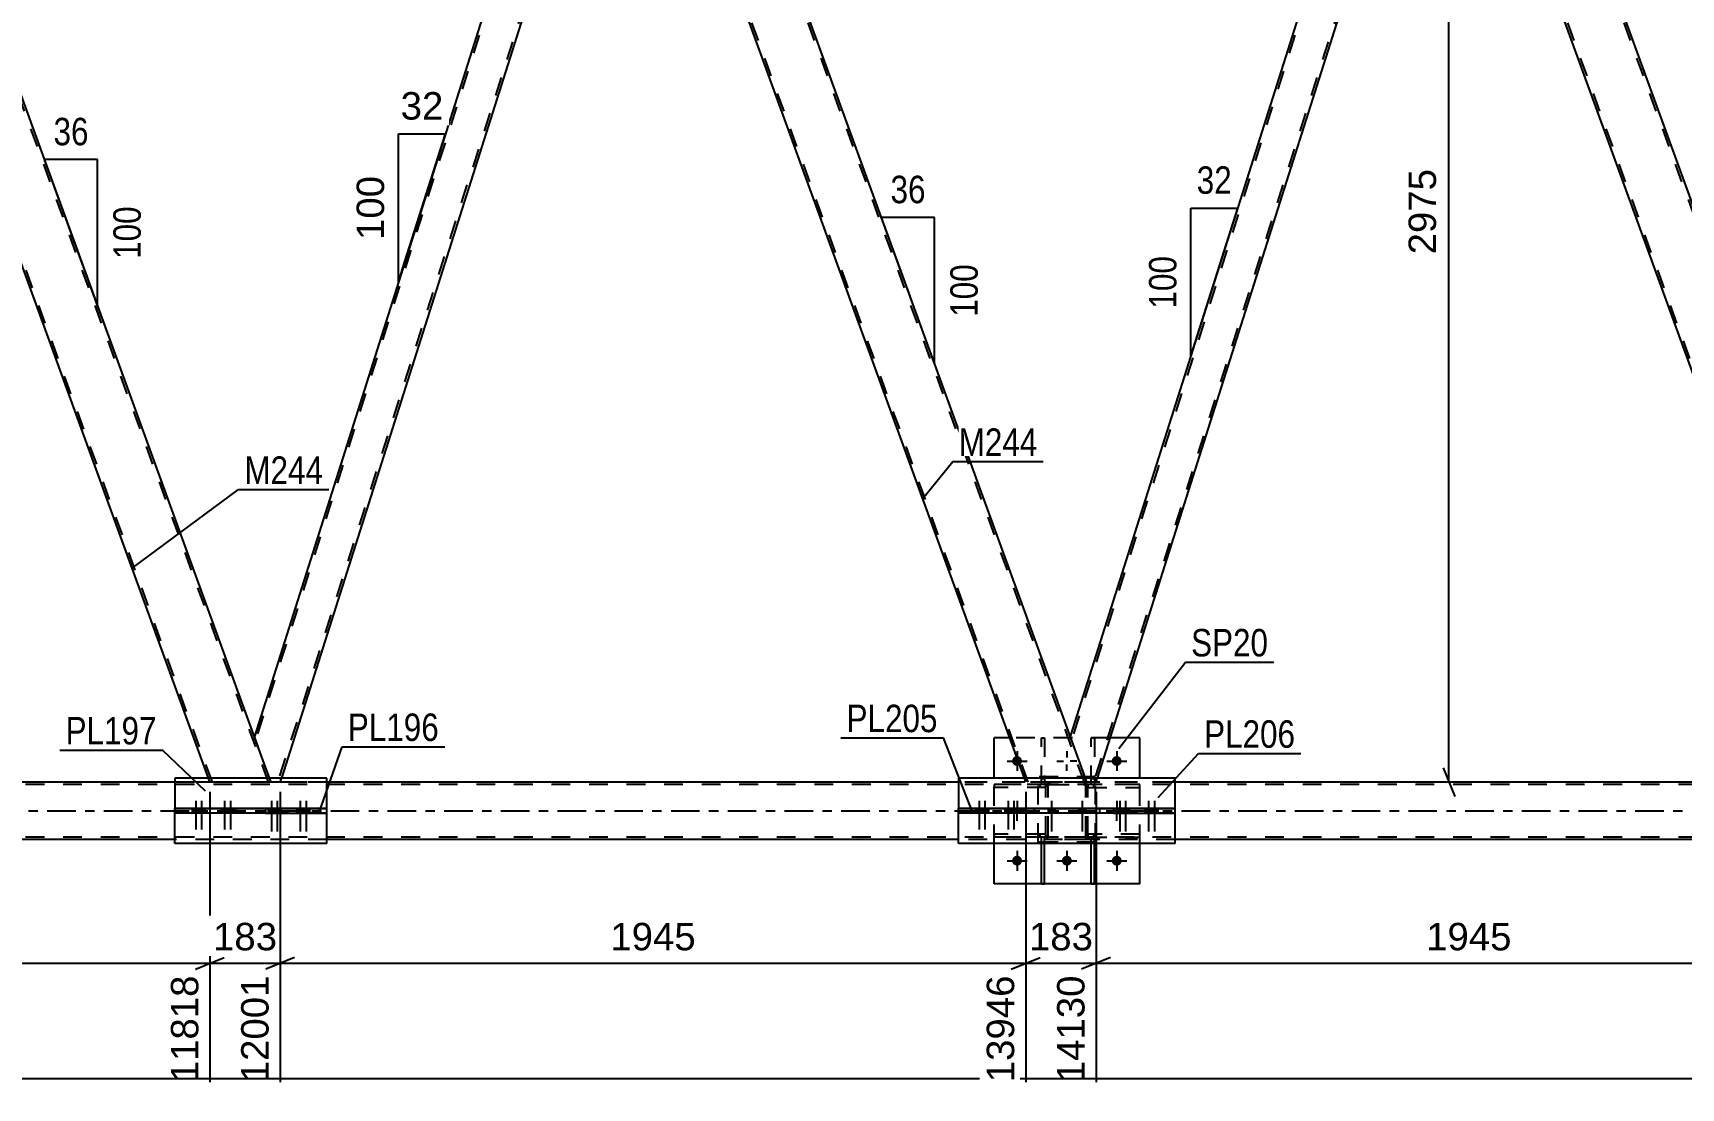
# Model space of a CAD drawing. Header units: millimetres. Extents: x -68 to 773, y -404 to 190.
# Drawn here: x 484 to 656, y -153.9 to -43.9 of the extents above; entities that cross this region are included whole.
import ezdxf

# ---------------------------------------------------------------- set-up
doc = ezdxf.new("R2010")
doc.units = ezdxf.units.MM
doc.linetypes.add('DXK_LINE_DOT2', pattern=[3.9198, 1.9599, -1.9599])
doc.linetypes.add('DXK_LINE_DOT3', pattern=[5.9187, 2.979, -0.9799, 0.9799, -0.9799])
doc.styles.add('Arial', font='ARIAL.TTF', dxfattribs={"height": 0.2})
doc.styles.add('Arial Narrow', font='ARIALN.TTF', dxfattribs={"height": 0.2})

# ---------------------------------------------------------------- blocks, each defined once
blk = doc.blocks.new('Bolt-318892922-3651 - 3449')
at = {"linetype": 'Continuous'}
for points in [[(590.66, -124.75), (589.94, -124.75), (589.94, -125.23), (590.66, -125.23)], [(590.66, -124.75), (589.94, -124.75), (589.94, -125.23), (590.66, -125.23)], [(593.86, -124.75), (593.14, -124.75), (593.14, -125.23), (593.86, -125.23)], [(593.86, -124.75), (593.14, -124.75), (593.14, -125.23), (593.86, -125.23)]]:
    blk.add_hatch(color=1, dxfattribs=at).paths.add_polyline_path(points)
at = {"color": 1, "linetype": 'Continuous'}
for p, q in [((589.94, -124.75), (589.94, -125.23)), ((589.94, -124.75), (589.94, -125.23)), ((590.3, -123.95), (590.3, -127.15)), ((590.3, -123.95), (590.3, -127.15)), ((590.66, -124.75), (590.66, -125.23)), ((590.66, -124.75), (590.66, -125.23)), ((593.14, -124.75), (593.14, -125.23)), ((593.14, -124.75), (593.14, -125.23)), ((593.5, -123.95), (593.5, -127.15)), ((593.5, -123.95), (593.5, -127.15)), ((593.86, -124.75), (593.86, -125.23)), ((593.86, -124.75), (593.86, -125.23))]:
    blk.add_line(p, q, dxfattribs=at)
blk = doc.blocks.new('Part-318892922-3470 - 3449')
at = {"color": 7, "linetype": 'DXK_LINE_DOT2'}
for p, q in [((465.55, -3), (459.17, -3)), ((459.32, -3.4), (459.17, -3)), ((502.74, -122), (459.42, -3)), ((508.61, -122), (465.3, -3)), ((465.7, -3.4), (465.55, -3)), ((502.48, -122), (502.33, -121.59)), ((508.87, -122), (502.48, -122)), ((508.87, -122), (508.72, -121.59))]:
    blk.add_line(p, q, dxfattribs=at)
at = {"color": 2, "linetype": 'Continuous'}
for p, q in [((502.33, -121.59), (459.32, -3.4)), ((508.72, -121.59), (465.7, -3.4))]:
    blk.add_line(p, q, dxfattribs=at)
blk = doc.blocks.new('Part-318892922-3483 - 3449')
at = {"color": 7, "linetype": 'DXK_LINE_DOT2'}
for p, q in [((589.58, -127.76), (589.26, -127.76)), ((589.26, -128.39), (589.26, -127.76)), ((589.26, -128.36), (589.58, -128.36)), ((589.58, -128.39), (589.58, -127.76))]:
    blk.add_line(p, q, dxfattribs=at)
at = {"color": 2, "linetype": 'Continuous'}
for p, q in [((589.26, -132.6), (589.26, -128.39)), ((589.58, -132.6), (589.58, -128.39)), ((589.26, -132.6), (589.58, -132.6))]:
    blk.add_line(p, q, dxfattribs=at)
blk = doc.blocks.new('Part-318892922-3549 - 3449')
at = {"color": 7, "linetype": 'DXK_LINE_DOT2'}
for p, q in [((589.71, -127.44), (584.31, -127.44)), ((584.31, -127.44), (584.31, -127.76)), ((589.71, -127.76), (584.31, -127.76)), ((589.11, -127.76), (589.11, -127.44)), ((589.71, -127.76), (589.71, -127.44))]:
    blk.add_line(p, q, dxfattribs=at)
blk = doc.blocks.new('Part-318892922-3485 - 3449')
at = {"color": 7, "linetype": 'DXK_LINE_DOT2'}
for p, q in [((589.26, -122.24), (589.26, -117.4)), ((589.26, -117.4), (589.58, -117.4)), ((589.58, -117.4), (589.58, -122.24)), ((589.26, -121.64), (589.58, -121.64)), ((589.58, -122.24), (589.26, -122.24))]:
    blk.add_line(p, q, dxfattribs=at)
blk = doc.blocks.new('Part-318892922-3550 - 3449')
at = {"color": 7, "linetype": 'DXK_LINE_DOT2'}
for p, q in [((589.71, -122.24), (584.31, -122.24)), ((584.31, -122.24), (584.31, -122.56)), ((589.71, -122.56), (584.31, -122.56)), ((589.11, -122.56), (589.11, -122.24)), ((589.71, -122.56), (589.71, -122.24))]:
    blk.add_line(p, q, dxfattribs=at)
blk = doc.blocks.new('Bolt-318892922-4110 - 3449')
at = {"linetype": 'Continuous'}
for points in [[(587.23, -119.8, -1), (586.19, -119.8, -1)], [(597.63, -119.8, -1), (596.59, -119.8, -1)], [(587.23, -130.2, -1), (586.19, -130.2, -1)], [(592.43, -130.2, -1), (591.39, -130.2, -1)], [(597.63, -130.2, -1), (596.59, -130.2, -1)]]:
    blk.add_hatch(color=1, dxfattribs=at).paths.add_polyline_path(points)
at = {"color": 1, "linetype": 'Continuous'}
for p, q in [((585.67, -119.8), (587.75, -119.8)), ((586.71, -118.76), (586.71, -120.84)), ((590.87, -119.8), (591.56, -119.8)), ((591.91, -118.76), (591.91, -119.45)), ((591.91, -120.84), (591.91, -120.15)), ((592.95, -119.8), (592.26, -119.8)), ((596.07, -119.8), (598.15, -119.8)), ((597.11, -118.76), (597.11, -120.84)), ((585.67, -125), (586.36, -125)), ((586.71, -123.96), (586.71, -124.65)), ((586.71, -126.04), (586.71, -125.35)), ((587.75, -125), (587.06, -125)), ((596.07, -125), (596.76, -125)), ((597.11, -123.96), (597.11, -124.65)), ((597.11, -126.04), (597.11, -125.35)), ((598.15, -125), (597.46, -125)), ((585.67, -130.2), (587.75, -130.2)), ((586.71, -129.16), (586.71, -131.24)), ((590.87, -130.2), (592.95, -130.2)), ((591.91, -129.16), (591.91, -131.24)), ((596.07, -130.2), (598.15, -130.2)), ((597.11, -129.16), (597.11, -131.24))]:
    blk.add_line(p, q, dxfattribs=at)
blk = doc.blocks.new('Part-318892922-3496 - 3449')
at = {"color": 2, "linetype": 'Continuous'}
for p, q in [((514.69, -121.59), (498.84, -121.59)), ((498.84, -121.59), (498.84, -124.75)), ((514.69, -124.75), (514.69, -121.59)), ((498.84, -128.39), (498.84, -125.23)), ((514.69, -128.39), (514.69, -125.23)), ((514.69, -128.39), (498.84, -128.39))]:
    blk.add_line(p, q, dxfattribs=at)
at = {"color": 7, "linetype": 'DXK_LINE_DOT2'}
for p, q in [((498.84, -125.23), (498.84, -124.75)), ((514.69, -125.23), (514.69, -124.75))]:
    blk.add_line(p, q, dxfattribs=at)
blk = doc.blocks.new('Part-318892922-3508 - 3449')
at = {"color": 7, "linetype": 'DXK_LINE_DOT2'}
for p, q in [((594.91, -121.46), (588.91, -121.46)), ((588.91, -128.26), (588.91, -121.46)), ((594.91, -128.26), (594.91, -121.46)), ((594.91, -128.26), (588.91, -128.26))]:
    blk.add_line(p, q, dxfattribs=at)
blk = doc.blocks.new('Part-318892922-3509 - 3449')
at = {"color": 7, "linetype": 'DXK_LINE_DOT2'}
for p, q in [((590.01, -122.04), (590.19, -122)), ((590.19, -122), (590.01, -122.04)), ((593.63, -122), (590.19, -122)), ((593.63, -122), (593.81, -122.04)), ((593.81, -122.04), (593.63, -122)), ((589.71, -122.48), (589.75, -122.3)), ((589.75, -122.3), (589.71, -122.48)), ((589.71, -127.52), (589.71, -122.48)), ((589.95, -122.48), (589.97, -122.39)), ((589.95, -127.52), (589.95, -122.48)), ((589.97, -122.39), (590.02, -122.31)), ((590.02, -122.31), (590.1, -122.26)), ((590.1, -122.26), (590.19, -122.24)), ((590.19, -122.24), (593.63, -122.24)), ((593.63, -122.24), (593.72, -122.26)), ((593.72, -122.26), (593.8, -122.31)), ((593.8, -122.31), (593.85, -122.39)), ((593.85, -122.39), (593.87, -122.48)), ((593.87, -127.52), (593.87, -122.48)), ((594.07, -122.3), (594.11, -122.48)), ((594.11, -122.48), (594.07, -122.3)), ((594.11, -127.52), (594.11, -122.48)), ((589.75, -127.7), (589.71, -127.52)), ((589.71, -127.52), (589.75, -127.7)), ((589.97, -127.61), (589.95, -127.52)), ((590.02, -127.69), (589.97, -127.61)), ((590.19, -128), (590.01, -127.96)), ((590.01, -127.96), (590.19, -128)), ((590.1, -127.74), (590.02, -127.69)), ((590.19, -127.76), (590.1, -127.74)), ((593.63, -127.76), (590.19, -127.76)), ((593.63, -128), (590.19, -128)), ((593.72, -127.74), (593.63, -127.76)), ((593.81, -127.96), (593.63, -128)), ((593.63, -128), (593.81, -127.96)), ((593.8, -127.69), (593.72, -127.74)), ((593.85, -127.61), (593.8, -127.69)), ((593.87, -127.52), (593.85, -127.61)), ((594.11, -127.52), (594.07, -127.7)), ((594.07, -127.7), (594.11, -127.52))]:
    blk.add_line(p, q, dxfattribs=at)
at = {"color": 7, "linetype": 'DXK_LINE_DOT3'}
blk.add_line((591.91, -125), (591.91, -125), dxfattribs=at)
at = {"color": 7, "linetype": 'DXK_LINE_DOT2'}
for centre, start, end in [((590.19, -122.48), 112.5, 157.5), ((590.19, -122.48), 112.5, 157.5), ((593.63, -122.48), 22.5, 67.5), ((593.63, -122.48), 22.5, 67.5), ((590.19, -127.52), 202.5, 247.5), ((590.19, -127.52), 202.5, 247.5), ((593.63, -127.52), 292.5, 337.5), ((593.63, -127.52), 292.5, 337.5)]:
    blk.add_arc(centre, 0.48, start, end, dxfattribs=at)
blk = doc.blocks.new('Part-318892922-3512 - 3449')
at = {"color": 7, "linetype": 'DXK_LINE_DOT2'}
for p, q in [((599.51, -122.24), (594.11, -122.24)), ((594.11, -122.24), (594.11, -122.56)), ((594.11, -122.56), (599.51, -122.56)), ((594.71, -122.56), (594.71, -122.24)), ((599.51, -122.56), (599.51, -122.24))]:
    blk.add_line(p, q, dxfattribs=at)
blk = doc.blocks.new('Part-318892922-3513 - 3449')
at = {"color": 7, "linetype": 'DXK_LINE_DOT2'}
for p, q in [((594.78, -127.76), (594.46, -127.76)), ((594.46, -128.39), (594.46, -127.76)), ((594.46, -128.36), (594.78, -128.36)), ((594.78, -128.39), (594.78, -127.76))]:
    blk.add_line(p, q, dxfattribs=at)
at = {"color": 2, "linetype": 'Continuous'}
for p, q in [((594.46, -132.6), (594.46, -128.39)), ((594.78, -132.6), (594.78, -128.39)), ((594.46, -132.6), (594.78, -132.6))]:
    blk.add_line(p, q, dxfattribs=at)
blk = doc.blocks.new('Part-318892922-3515 - 3449')
at = {"color": 7, "linetype": 'DXK_LINE_DOT2'}
for p, q in [((594.46, -122.24), (594.46, -117.4)), ((594.46, -117.4), (594.78, -117.4)), ((594.78, -117.4), (594.78, -122.24)), ((594.46, -121.64), (594.78, -121.64)), ((594.78, -122.24), (594.46, -122.24))]:
    blk.add_line(p, q, dxfattribs=at)
blk = doc.blocks.new('Part-318892922-3527 - 3449')
at = {"color": 7, "linetype": 'DXK_LINE_DOT2'}
for p, q in [((599.51, -127.44), (594.11, -127.44)), ((594.11, -127.44), (594.11, -127.76)), ((594.11, -127.76), (599.51, -127.76)), ((594.71, -127.76), (594.71, -127.44)), ((599.51, -127.76), (599.51, -127.44))]:
    blk.add_line(p, q, dxfattribs=at)
blk = doc.blocks.new('Bolt-318892922-3620 - 3449')
at = {"linetype": 'Continuous'}
for points in [[(583.12, -124.75), (582.4, -124.75), (582.4, -125.23), (583.12, -125.23)], [(583.72, -124.75), (583, -124.75), (583, -125.23), (583.72, -125.23)], [(586.14, -124.75), (585.42, -124.75), (585.42, -125.23), (586.14, -125.23)], [(586.74, -124.75), (586.02, -124.75), (586.02, -125.23), (586.74, -125.23)]]:
    blk.add_hatch(color=1, dxfattribs=at).paths.add_polyline_path(points)
at = {"color": 1, "linetype": 'Continuous'}
for p, q in [((582.4, -124.75), (582.4, -125.23)), ((582.76, -123.95), (582.76, -126.95)), ((583, -124.75), (583, -125.23)), ((583.12, -124.75), (583.12, -125.23)), ((583.36, -123.95), (583.36, -126.95)), ((583.72, -124.75), (583.72, -125.23)), ((585.42, -124.75), (585.42, -125.23)), ((585.78, -123.95), (585.78, -126.95)), ((586.02, -124.75), (586.02, -125.23)), ((586.14, -124.75), (586.14, -125.23)), ((586.38, -123.95), (586.38, -126.95)), ((586.74, -124.75), (586.74, -125.23))]:
    blk.add_line(p, q, dxfattribs=at)
blk = doc.blocks.new('Bolt-318892922-3650 - 3449')
at = {"linetype": 'Continuous'}
for points in [[(597.78, -124.75), (597.06, -124.75), (597.06, -125.23), (597.78, -125.23)], [(598.38, -124.75), (597.66, -124.75), (597.66, -125.23), (598.38, -125.23)], [(600.8, -124.75), (600.08, -124.75), (600.08, -125.23), (600.8, -125.23)], [(601.4, -124.75), (600.68, -124.75), (600.68, -125.23), (601.4, -125.23)]]:
    blk.add_hatch(color=1, dxfattribs=at).paths.add_polyline_path(points)
at = {"color": 1, "linetype": 'Continuous'}
for p, q in [((597.06, -124.75), (597.06, -125.23)), ((597.42, -123.95), (597.42, -127.15)), ((597.66, -124.75), (597.66, -125.23)), ((597.78, -124.75), (597.78, -125.23)), ((598.02, -123.95), (598.02, -127.15)), ((598.38, -124.75), (598.38, -125.23)), ((600.08, -124.75), (600.08, -125.23)), ((600.44, -123.95), (600.44, -127.15)), ((600.68, -124.75), (600.68, -125.23)), ((600.8, -124.75), (600.8, -125.23)), ((601.04, -123.95), (601.04, -127.15)), ((601.4, -124.75), (601.4, -125.23))]:
    blk.add_line(p, q, dxfattribs=at)
blk = doc.blocks.new('Part-318892922-3716 - 3449')
at = {"color": 2, "linetype": 'Continuous'}
for p, q in [((514.69, -124.75), (498.84, -124.75)), ((498.84, -124.75), (505.24, -124.75)), ((498.84, -124.75), (498.84, -125.23)), ((505.24, -125.23), (498.84, -125.23)), ((505.24, -124.75), (508.28, -124.75)), ((505.24, -124.75), (505.24, -125.23)), ((508.28, -125.23), (505.24, -125.23)), ((508.28, -124.75), (514.69, -124.75)), ((508.28, -124.75), (508.28, -125.23)), ((508.28, -125.23), (514.69, -125.23)), ((514.69, -125.23), (514.69, -124.75))]:
    blk.add_line(p, q, dxfattribs=at)
at = {"color": 7, "linetype": 'DXK_LINE_DOT2'}
for p, q in [((498.84, -124.75), (498.84, -124.75)), ((498.84, -124.75), (498.84, -124.75)), ((514.69, -125.23), (498.84, -125.23)), ((514.69, -124.75), (514.69, -124.75)), ((514.69, -124.75), (514.69, -124.75))]:
    blk.add_line(p, q, dxfattribs=at)
blk = doc.blocks.new('Bolt-318892922-3717 - 3449')
at = {"linetype": 'Continuous'}
for points in [[(509.27, -124.75), (508.55, -124.75), (508.55, -125.23), (509.27, -125.23)], [(509.87, -124.75), (509.15, -124.75), (509.15, -125.23), (509.87, -125.23)], [(512.28, -124.75), (511.56, -124.75), (511.56, -125.23), (512.28, -125.23)], [(512.89, -124.75), (512.17, -124.75), (512.17, -125.23), (512.89, -125.23)]]:
    blk.add_hatch(color=1, dxfattribs=at).paths.add_polyline_path(points)
at = {"color": 1, "linetype": 'Continuous'}
for p, q in [((508.55, -124.75), (508.55, -125.23)), ((508.91, -123.95), (508.91, -127.15)), ((509.15, -124.75), (509.15, -125.23)), ((509.27, -124.75), (509.27, -125.23)), ((509.51, -123.95), (509.51, -127.15)), ((509.87, -124.75), (509.87, -125.23)), ((511.56, -124.75), (511.56, -125.23)), ((511.92, -123.95), (511.92, -127.15)), ((512.17, -124.75), (512.17, -125.23)), ((512.28, -124.75), (512.28, -125.23)), ((512.53, -123.95), (512.53, -127.15)), ((512.89, -124.75), (512.89, -125.23))]:
    blk.add_line(p, q, dxfattribs=at)
blk = doc.blocks.new('Bolt-318892922-3718 - 3449')
at = {"linetype": 'Continuous'}
for points in [[(501.36, -124.75), (500.64, -124.75), (500.64, -125.23), (501.36, -125.23)], [(501.96, -124.75), (501.24, -124.75), (501.24, -125.23), (501.96, -125.23)], [(504.38, -124.75), (503.66, -124.75), (503.66, -125.23), (504.38, -125.23)], [(504.98, -124.75), (504.26, -124.75), (504.26, -125.23), (504.98, -125.23)]]:
    blk.add_hatch(color=1, dxfattribs=at).paths.add_polyline_path(points)
at = {"color": 1, "linetype": 'Continuous'}
for p, q in [((500.64, -124.75), (500.64, -125.23)), ((501, -123.95), (501, -126.95)), ((501.24, -124.75), (501.24, -125.23)), ((501.36, -124.75), (501.36, -125.23)), ((501.6, -123.95), (501.6, -126.95)), ((501.96, -124.75), (501.96, -125.23)), ((503.66, -124.75), (503.66, -125.23)), ((504.02, -123.95), (504.02, -126.95)), ((504.26, -124.75), (504.26, -125.23)), ((504.38, -124.75), (504.38, -125.23)), ((504.62, -123.95), (504.62, -126.95)), ((504.98, -124.75), (504.98, -125.23))]:
    blk.add_line(p, q, dxfattribs=at)
blk = doc.blocks.new('Part-318892922-3723 - 3449')
at = {"color": 2, "linetype": 'Continuous'}
for p, q in [((603.2, -121.59), (580.6, -121.59)), ((580.6, -121.59), (580.6, -124.75)), ((603.2, -124.75), (603.2, -121.59)), ((580.6, -128.39), (580.6, -125.23)), ((603.2, -128.39), (603.2, -125.23)), ((603.2, -128.39), (580.6, -128.39))]:
    blk.add_line(p, q, dxfattribs=at)
at = {"color": 7, "linetype": 'DXK_LINE_DOT2'}
for p, q in [((580.6, -125.23), (580.6, -124.75)), ((603.2, -125.23), (603.2, -124.75))]:
    blk.add_line(p, q, dxfattribs=at)
blk = doc.blocks.new('Part-318892922-3728 - 3449')
at = {"color": 2, "linetype": 'Continuous'}
for p, q in [((603.2, -124.75), (580.6, -124.75)), ((580.6, -124.75), (580.6, -124.75)), ((580.6, -124.75), (587.01, -124.75)), ((580.6, -124.75), (580.6, -124.75)), ((580.6, -125.23), (580.6, -124.75)), ((587.01, -125.23), (580.6, -125.23)), ((587.01, -124.75), (588.5, -124.75)), ((587.01, -124.75), (587.01, -125.23)), ((588.5, -125.23), (587.01, -125.23)), ((588.5, -124.75), (595.3, -124.75)), ((588.5, -124.75), (588.5, -125.23)), ((595.3, -125.23), (588.5, -125.23)), ((595.3, -124.75), (596.79, -124.75)), ((595.3, -124.75), (595.3, -125.23)), ((596.79, -125.23), (595.3, -125.23)), ((596.79, -124.75), (603.2, -124.75)), ((596.79, -124.75), (596.79, -125.23)), ((596.79, -125.23), (603.2, -125.23)), ((603.2, -124.75), (603.2, -124.75)), ((603.2, -124.75), (603.2, -124.75)), ((603.2, -125.23), (603.2, -124.75))]:
    blk.add_line(p, q, dxfattribs=at)
at = {"color": 7, "linetype": 'DXK_LINE_DOT2'}
blk.add_line((603.2, -125.23), (580.6, -125.23), dxfattribs=at)
blk = doc.blocks.new('Part-318892922-3920 - 3449')
at = {"color": 7, "linetype": 'DXK_LINE_DOT2'}
for p, q in [((692.96, -122), (73.19, -122)), ((514.69, -122), (498.84, -122)), ((603.2, -122), (580.6, -122)), ((692.96, -122.24), (29.76, -122.24)), ((692.96, -127.76), (29.76, -127.76)), ((514.69, -128), (498.84, -128)), ((603.2, -128), (580.6, -128))]:
    blk.add_line(p, q, dxfattribs=at)
at = {"color": 2, "linetype": 'Continuous'}
for p, q in [((498.84, -122), (432.93, -122)), ((580.6, -122), (514.69, -122)), ((669.1, -122), (603.2, -122)), ((498.84, -128), (432.93, -128)), ((580.6, -128), (514.69, -128)), ((669.1, -128), (603.2, -128))]:
    blk.add_line(p, q, dxfattribs=at)
at = {"color": 7, "linetype": 'DXK_LINE_DOT3'}
blk.add_line((29.76, -125), (692.96, -125), dxfattribs=at)
blk = doc.blocks.new('Part-318892922-3966 - 3449')
at = {"color": 2, "linetype": 'Continuous'}
for p, q in [((628.36, -3.4), (592.26, -117.23)), ((631.17, -7.77), (595.08, -121.59))]:
    blk.add_line(p, q, dxfattribs=at)
at = {"color": 7, "linetype": 'DXK_LINE_DOT2'}
for p, q in [((628.74, -3), (592.4, -117.6)), ((628.49, -3), (628.36, -3.4)), ((629.44, -3), (628.49, -3)), ((629.44, -3), (631.17, -7.77)), ((631.04, -7.4), (594.7, -122)), ((594, -122), (592.26, -117.23)), ((594.95, -122), (594, -122)), ((594.95, -122), (595.08, -121.59))]:
    blk.add_line(p, q, dxfattribs=at)
blk = doc.blocks.new('Part-318892922-3971 - 3449')
at = {"color": 2, "linetype": 'Continuous'}
for p, q in [((543.23, -3.39), (507.13, -117.23)), ((546.04, -7.77), (509.94, -121.59))]:
    blk.add_line(p, q, dxfattribs=at)
at = {"color": 7, "linetype": 'DXK_LINE_DOT2'}
for p, q in [((543.61, -3), (507.26, -117.6)), ((543.35, -3), (543.23, -3.39)), ((544.3, -3), (543.35, -3)), ((544.3, -3), (546.04, -7.77)), ((545.9, -7.4), (509.56, -122)), ((508.87, -122), (507.13, -117.23)), ((509.81, -122), (508.87, -122)), ((509.81, -122), (509.94, -121.59))]:
    blk.add_line(p, q, dxfattribs=at)
blk = doc.blocks.new('Part-318892922-4068 - 3449')
at = {"color": 2, "linetype": 'Continuous'}
for p, q in [((584.31, -121.59), (584.31, -117.4)), ((585.94, -117.4), (584.31, -117.4)), ((599.51, -117.4), (596.41, -117.4)), ((599.51, -121.59), (599.51, -117.4)), ((584.31, -132.6), (584.31, -128.39)), ((599.51, -132.6), (599.51, -128.39)), ((599.51, -132.6), (584.31, -132.6))]:
    blk.add_line(p, q, dxfattribs=at)
at = {"color": 7, "linetype": 'DXK_LINE_DOT2'}
for p, q in [((596.41, -117.4), (585.94, -117.4)), ((584.31, -128.39), (584.31, -121.59)), ((599.51, -128.39), (599.51, -121.59))]:
    blk.add_line(p, q, dxfattribs=at)
blk = doc.blocks.new('Part-318892922-4076 - 3449')
at = {"color": 7, "linetype": 'DXK_LINE_DOT2'}
for p, q in [((635.82, -3), (629.44, -3)), ((629.58, -3.4), (629.44, -3)), ((673, -122), (629.69, -3)), ((678.88, -122), (635.57, -3)), ((635.97, -3.4), (635.82, -3)), ((672.75, -122), (672.6, -121.59)), ((679.13, -122), (672.75, -122)), ((679.13, -122), (678.99, -121.59))]:
    blk.add_line(p, q, dxfattribs=at)
at = {"color": 2, "linetype": 'Continuous'}
for p, q in [((672.6, -121.59), (629.58, -3.4)), ((678.99, -121.59), (635.97, -3.4))]:
    blk.add_line(p, q, dxfattribs=at)
blk = doc.blocks.new('Part-318892922-4101 - 3449')
at = {"color": 7, "linetype": 'DXK_LINE_DOT2'}
for p, q in [((550.69, -3), (544.3, -3)), ((544.44, -3.39), (544.3, -3)), ((587.87, -122), (544.56, -3)), ((593.74, -122), (550.43, -3)), ((550.83, -3.39), (550.69, -3)), ((587.61, -122), (587.47, -121.59)), ((594, -122), (587.61, -122)), ((594, -122), (593.85, -121.59))]:
    blk.add_line(p, q, dxfattribs=at)
at = {"color": 2, "linetype": 'Continuous'}
for p, q in [((587.47, -121.59), (544.44, -3.39)), ((593.85, -121.59), (550.83, -3.39))]:
    blk.add_line(p, q, dxfattribs=at)
blk = doc.blocks.new('StraightDimension-318892922-5382 - 3449')
at = {"color": 7, "linetype": 'Continuous'}
for p, q in [((587.61, -123), (587.61, -153.31)), ((594.95, -123), (594.95, -153.31)), ((586.11, -141.5), (589.11, -140.3)), ((587.61, -140.9), (594.95, -140.9)), ((596.45, -140.3), (593.45, -141.5))]:
    blk.add_line(p, q, dxfattribs=at)
at = {"color": 0}
blk.add_wipeout([(595.22, -140.15), (595.22, -135.95), (587.35, -135.95), (587.35, -140.15)], dxfattribs=at)
at = {"color": 0, "linetype": 'Continuous'}
blk.add_wipeout([(594.35, -141.6), (590.15, -141.6), (590.15, -153.91), (594.35, -153.91)], dxfattribs=at)
at = {"color": 3, "style": 'Arial'}
blk.add_text('183', height=2.865, dxfattribs=at).set_placement((587.95, -139.55))
at = {"color": 3, "linetype": 'Continuous', "style": 'Arial'}
blk.add_text('14130', height=2.865, rotation=90.0002, dxfattribs=at).set_placement((593.75, -153.31))
blk = doc.blocks.new('StraightDimension-318892922-5325 - 3449')
at = {"color": 7, "linetype": 'Continuous'}
for p, q in [((424.68, -123), (424.68, -151.09)), ((502.48, -123), (502.48, -153.31)), ((426.18, -140.3), (423.18, -141.5)), ((424.68, -140.9), (502.48, -140.9)), ((500.98, -141.5), (503.98, -140.3))]:
    blk.add_line(p, q, dxfattribs=at)
at = {"color": 0}
blk.add_wipeout([(468.63, -140.15), (468.63, -135.95), (458.53, -135.95), (458.53, -140.15)], dxfattribs=at)
at = {"color": 0, "linetype": 'Continuous'}
blk.add_wipeout([(501.88, -141.6), (497.68, -141.6), (497.68, -153.91), (501.88, -153.91)], dxfattribs=at)
at = {"color": 3, "style": 'Arial'}
blk.add_text('1945', height=2.865, dxfattribs=at).set_placement((459.13, -139.55))
at = {"color": 3, "linetype": 'Continuous', "style": 'Arial'}
blk.add_text('11818', height=2.865, rotation=90.0002, dxfattribs=at).set_placement((501.28, -153.31))
blk = doc.blocks.new('StraightDimension-318892922-5344 - 3449')
at = {"color": 7, "linetype": 'Continuous'}
for p, q in [((502.48, -123), (502.48, -153.31)), ((509.81, -123), (509.81, -153.31)), ((500.98, -141.5), (503.98, -140.3)), ((502.48, -140.9), (509.81, -140.9)), ((511.31, -140.3), (508.31, -141.5))]:
    blk.add_line(p, q, dxfattribs=at)
at = {"color": 0}
blk.add_wipeout([(510.08, -140.15), (510.08, -135.95), (502.21, -135.95), (502.21, -140.15)], dxfattribs=at)
at = {"color": 0, "linetype": 'Continuous'}
blk.add_wipeout([(509.21, -141.6), (505.01, -141.6), (505.01, -153.91), (509.21, -153.91)], dxfattribs=at)
at = {"color": 3, "style": 'Arial'}
blk.add_text('183', height=2.865, dxfattribs=at).set_placement((502.81, -139.55))
at = {"color": 3, "linetype": 'Continuous', "style": 'Arial'}
blk.add_text('12001', height=2.865, rotation=90.0002, dxfattribs=at).set_placement((508.61, -153.31))
blk = doc.blocks.new('AngleDimension-318892922-14071 - 3449')
at = {"color": 7, "linetype": 'Continuous'}
for p, q in [((575.58, -71.4), (572.56, -63.11)), ((578.11, -63.11), (572.56, -63.11)), ((578.11, -78.33), (572.56, -63.11)), ((578.11, -78.33), (578.11, -63.11))]:
    blk.add_line(p, q, dxfattribs=at)
at = {"color": 0}
for points in [[(577.76, -62.21), (577.76, -58.01), (572.91, -58.01), (572.91, -62.21)], [(583.21, -67.38), (579.01, -67.38), (579.01, -74.06), (583.21, -74.06)]]:
    blk.add_wipeout(points, dxfattribs=at)
at = {"color": 3, "style": 'Arial Narrow'}
blk.add_text('36', height=2.863, dxfattribs=at).set_placement((573.51, -61.61))
blk.add_text('100', height=2.863, rotation=90.0002, dxfattribs=at).set_placement((582.61, -73.46))
blk = doc.blocks.new('AngleDimension-318892922-4750 - 3449')
at = {"color": 7, "linetype": 'Continuous'}
for p, q in [((522.16, -54.39), (527.06, -54.39)), ((522.16, -69.83), (527.06, -54.39)), ((522.16, -69.83), (522.16, -54.39)), ((522.59, -68.47), (527.06, -54.39))]:
    blk.add_line(p, q, dxfattribs=at)
at = {"color": 0}
for points in [[(527.43, -53.49), (527.43, -49.29), (521.79, -49.29), (521.79, -53.49)], [(521.26, -58.17), (517.06, -58.17), (517.06, -66.05), (521.26, -66.05)]]:
    blk.add_wipeout(points, dxfattribs=at)
at = {"color": 3, "style": 'Arial'}
blk.add_text('32', height=2.865, dxfattribs=at).set_placement((522.39, -52.89))
blk.add_text('100', height=2.865, rotation=90.0002, dxfattribs=at).set_placement((520.66, -65.45))
blk = doc.blocks.new('StraightDimension-318892922-4974 - 3449')
at = {"color": 7, "linetype": 'Continuous'}
blk.add_line((-0.64, -152.93), (705.86, -152.93), dxfattribs=at)
blk = doc.blocks.new('AngleDimension-318892922-14057 - 3449')
at = {"color": 7, "linetype": 'Continuous'}
for p, q in [((490.77, -57.07), (485.23, -57.07)), ((490.77, -72.29), (485.23, -57.07)), ((490.77, -72.29), (490.77, -57.07)), ((491.84, -75.22), (490.77, -72.29))]:
    blk.add_line(p, q, dxfattribs=at)
at = {"color": 0}
for points in [[(490.43, -56.17), (490.43, -51.97), (485.57, -51.97), (485.57, -56.17)], [(495.87, -61.34), (491.67, -61.34), (491.67, -68.02), (495.87, -68.02)]]:
    blk.add_wipeout(points, dxfattribs=at)
at = {"color": 3, "style": 'Arial Narrow'}
blk.add_text('36', height=2.863, dxfattribs=at).set_placement((486.17, -55.57))
blk.add_text('100', height=2.863, rotation=90.0002, dxfattribs=at).set_placement((495.27, -67.42))
blk = doc.blocks.new('StraightDimension-318892922-5401 - 3449')
at = {"color": 7, "linetype": 'Continuous'}
for p, q in [((594.95, -123), (594.95, -153.31)), ((672.75, -123), (672.75, -153.31)), ((596.45, -140.3), (593.45, -141.5)), ((594.95, -140.9), (672.75, -140.9)), ((671.25, -141.5), (674.25, -140.3))]:
    blk.add_line(p, q, dxfattribs=at)
at = {"color": 0}
blk.add_wipeout([(638.9, -140.15), (638.9, -135.95), (628.8, -135.95), (628.8, -140.15)], dxfattribs=at)
at = {"color": 0, "linetype": 'Continuous'}
blk.add_wipeout([(672.15, -141.6), (667.95, -141.6), (667.95, -153.91), (672.15, -153.91)], dxfattribs=at)
at = {"color": 3, "style": 'Arial'}
blk.add_text('1945', height=2.865, dxfattribs=at).set_placement((629.4, -139.55))
at = {"color": 3, "linetype": 'Continuous', "style": 'Arial'}
blk.add_text('16075', height=2.865, rotation=90.0002, dxfattribs=at).set_placement((671.55, -153.31))
blk = doc.blocks.new('StraightDimension-318892922-4221 - 3449')
at = {"color": 7, "linetype": 'Continuous'}
for p, q in [((632.38, -4.5), (631.18, -1.5)), ((649.76, -3), (628.93, -3)), ((631.78, -122), (631.78, -3)), ((649.76, -122), (628.93, -122)), ((631.18, -120.5), (632.38, -123.5))]:
    blk.add_line(p, q, dxfattribs=at)
at = {"color": 0}
blk.add_wipeout([(631.03, -57.45), (626.83, -57.45), (626.83, -67.55), (631.03, -67.55)], dxfattribs=at)
at = {"color": 3, "style": 'Arial'}
blk.add_text('2975', height=2.865, rotation=90.0002, dxfattribs=at).set_placement((630.43, -66.95))
blk = doc.blocks.new('StraightDimension-318892922-5363 - 3449')
at = {"color": 7, "linetype": 'Continuous'}
for p, q in [((509.81, -123), (509.81, -153.31)), ((587.61, -123), (587.61, -153.31)), ((511.31, -140.3), (508.31, -141.5)), ((509.81, -140.9), (587.61, -140.9)), ((586.11, -141.5), (589.11, -140.3))]:
    blk.add_line(p, q, dxfattribs=at)
at = {"color": 0}
blk.add_wipeout([(553.76, -140.15), (553.76, -135.95), (543.67, -135.95), (543.67, -140.15)], dxfattribs=at)
at = {"color": 0, "linetype": 'Continuous'}
blk.add_wipeout([(587.01, -141.6), (582.81, -141.6), (582.81, -153.91), (587.01, -153.91)], dxfattribs=at)
at = {"color": 3, "style": 'Arial'}
blk.add_text('1945', height=2.865, dxfattribs=at).set_placement((544.27, -139.55))
at = {"color": 3, "linetype": 'Continuous', "style": 'Arial'}
blk.add_text('13946', height=2.865, rotation=90.0002, dxfattribs=at).set_placement((586.41, -153.31))
blk = doc.blocks.new('AngleDimension-318892922-14085 - 3449')
at = {"color": 7, "linetype": 'Continuous'}
for p, q in [((604.84, -62.13), (609.74, -62.13)), ((604.84, -77.57), (609.74, -62.13)), ((604.84, -77.57), (604.84, -62.13)), ((608.28, -66.73), (609.74, -62.13))]:
    blk.add_line(p, q, dxfattribs=at)
at = {"color": 0}
for points in [[(609.72, -61.23), (609.72, -57.03), (604.86, -57.03), (604.86, -61.23)], [(603.94, -66.51), (599.74, -66.51), (599.74, -73.2), (603.94, -73.2)]]:
    blk.add_wipeout(points, dxfattribs=at)
at = {"color": 3, "style": 'Arial Narrow'}
blk.add_text('32', height=2.863, dxfattribs=at).set_placement((605.46, -60.63))
blk.add_text('100', height=2.863, rotation=90.0002, dxfattribs=at).set_placement((603.34, -72.6))
blk = doc.blocks.new('Mark-318892922-3466 - 3449')
at = {"color": 0}
blk.add_wipeout([(514.3, -90.89), (514.3, -87.89), (506.08, -87.89), (506.08, -90.89)], dxfattribs=at)
blk.add_wipeout([(514.3, -90.89), (514.3, -87.89), (506.08, -87.89), (506.08, -90.89)], dxfattribs=at)
at = {"color": 30, "linetype": 'Continuous'}
for p, q in [((494.36, -99.68), (505.48, -91.49)), ((505.48, -91.49), (514.9, -91.49))]:
    blk.add_line(p, q, dxfattribs=at)
at = {"color": 3, "style": 'Arial Narrow'}
blk.add_text('M244', height=2.863, dxfattribs=at).set_placement((506.08, -90.89))
blk = doc.blocks.new('Mark-318892922-3492 - 3449')
at = {"color": 0}
blk.add_wipeout([(496.93, -118.07), (496.93, -115.07), (487.43, -115.07), (487.43, -118.07)], dxfattribs=at)
blk.add_wipeout([(496.93, -118.07), (496.93, -115.07), (487.43, -115.07), (487.43, -118.07)], dxfattribs=at)
at = {"color": 30, "linetype": 'Continuous'}
for p in [(486.83, -118.67), (502.02, -122.96)]:
    blk.add_line(p, (497.53, -118.67), dxfattribs=at)
at = {"color": 3, "style": 'Arial Narrow'}
blk.add_text('PL197', height=2.863, dxfattribs=at).set_placement((487.43, -118.07))
blk = doc.blocks.new('Mark-318892922-3712 - 3449')
at = {"color": 0}
blk.add_wipeout([(526.39, -117.71), (526.39, -114.71), (516.88, -114.71), (516.88, -117.71)], dxfattribs=at)
blk.add_wipeout([(526.39, -117.71), (526.39, -114.71), (516.88, -114.71), (516.88, -117.71)], dxfattribs=at)
at = {"color": 30, "linetype": 'Continuous'}
for p, q in [((513.88, -125.18), (516.28, -118.31)), ((516.28, -118.31), (526.99, -118.31))]:
    blk.add_line(p, q, dxfattribs=at)
at = {"color": 3, "style": 'Arial Narrow'}
blk.add_text('PL196', height=2.863, dxfattribs=at).set_placement((516.88, -117.71))
blk = doc.blocks.new('Mark-318892922-3719 - 3449')
at = {"color": 0}
blk.add_wipeout([(615.73, -118.42), (615.73, -115.42), (606.23, -115.42), (606.23, -118.42)], dxfattribs=at)
blk.add_wipeout([(615.73, -118.42), (615.73, -115.42), (606.23, -115.42), (606.23, -118.42)], dxfattribs=at)
at = {"color": 30, "linetype": 'Continuous'}
for p, q in [((601.43, -123.59), (605.63, -119.02)), ((605.63, -119.02), (616.33, -119.02))]:
    blk.add_line(p, q, dxfattribs=at)
at = {"color": 3, "style": 'Arial Narrow'}
blk.add_text('PL206', height=2.863, dxfattribs=at).set_placement((606.23, -118.42))
blk = doc.blocks.new('Mark-318892922-3724 - 3449')
at = {"color": 0}
blk.add_wipeout([(578.42, -116.79), (578.42, -113.79), (568.92, -113.79), (568.92, -116.79)], dxfattribs=at)
blk.add_wipeout([(578.42, -116.79), (578.42, -113.79), (568.92, -113.79), (568.92, -116.79)], dxfattribs=at)
at = {"color": 30, "linetype": 'Continuous'}
for p in [(568.32, -117.39), (582.04, -125.02)]:
    blk.add_line(p, (579.02, -117.39), dxfattribs=at)
at = {"color": 3, "style": 'Arial Narrow'}
blk.add_text('PL205', height=2.863, dxfattribs=at).set_placement((568.92, -116.79))
blk = doc.blocks.new('Mark-318892922-4097 - 3449')
at = {"color": 0}
blk.add_wipeout([(588.85, -87.97), (588.85, -84.97), (580.62, -84.97), (580.62, -87.97)], dxfattribs=at)
blk.add_wipeout([(588.85, -87.97), (588.85, -84.97), (580.62, -84.97), (580.62, -87.97)], dxfattribs=at)
at = {"color": 30, "linetype": 'Continuous'}
for p, q in [((576.86, -92.45), (580.02, -88.57)), ((580.02, -88.57), (589.45, -88.57))]:
    blk.add_line(p, q, dxfattribs=at)
at = {"color": 3, "style": 'Arial Narrow'}
blk.add_text('M244', height=2.863, dxfattribs=at).set_placement((580.62, -87.97))
blk = doc.blocks.new('Mark-318892922-4064 - 3449')
at = {"color": 0}
blk.add_wipeout([(612.9, -108.89), (612.9, -105.89), (604.87, -105.89), (604.87, -108.89)], dxfattribs=at)
blk.add_wipeout([(612.9, -108.89), (612.9, -105.89), (604.87, -105.89), (604.87, -108.89)], dxfattribs=at)
at = {"color": 30, "linetype": 'Continuous'}
for p, q in [((597.33, -118.49), (604.27, -109.49)), ((604.27, -109.49), (613.5, -109.49))]:
    blk.add_line(p, q, dxfattribs=at)
at = {"color": 3, "style": 'Arial Narrow'}
blk.add_text('SP20', height=2.863, dxfattribs=at).set_placement((604.87, -108.89))

msp = doc.modelspace()

# ---------------------------------------------------------------- block references
for name in ['Part-318892922-3470 - 3449', 'Part-318892922-3971 - 3449', 'Part-318892922-4101 - 3449', 'Part-318892922-3966 - 3449', 'Part-318892922-4076 - 3449', 'Part-318892922-4068 - 3449', 'Part-318892922-3485 - 3449', 'Part-318892922-3515 - 3449', 'Bolt-318892922-4110 - 3449', 'Part-318892922-3920 - 3449', 'Part-318892922-3496 - 3449', 'Part-318892922-3723 - 3449', 'Part-318892922-3508 - 3449', 'Part-318892922-3509 - 3449', 'Part-318892922-3550 - 3449', 'Part-318892922-3512 - 3449', 'Part-318892922-3716 - 3449', 'Bolt-318892922-3718 - 3449', 'Bolt-318892922-3717 - 3449', 'Part-318892922-3728 - 3449', 'Bolt-318892922-3620 - 3449', 'Bolt-318892922-3651 - 3449', 'Bolt-318892922-3650 - 3449', 'Part-318892922-3549 - 3449', 'Part-318892922-3483 - 3449', 'Part-318892922-3527 - 3449', 'Part-318892922-3513 - 3449']:
    msp.add_blockref(name, (0, 0))

# ---------------------------------------------------------------- next in the draw order: block references
for name in ['AngleDimension-318892922-4750 - 3449', 'AngleDimension-318892922-14071 - 3449', 'StraightDimension-318892922-5325 - 3449', 'StraightDimension-318892922-5382 - 3449']:
    msp.add_blockref(name, (0, 0))

# ---------------------------------------------------------------- next in the draw order: block references
msp.add_blockref('StraightDimension-318892922-5344 - 3449', (0, 0))

# ---------------------------------------------------------------- next in the draw order: block references
msp.add_blockref('StraightDimension-318892922-4974 - 3449', (0, 0))

# ---------------------------------------------------------------- next in the draw order: block references
for name in ['AngleDimension-318892922-14057 - 3449', 'AngleDimension-318892922-14085 - 3449', 'Mark-318892922-4097 - 3449', 'Mark-318892922-3466 - 3449', 'Mark-318892922-3492 - 3449', 'StraightDimension-318892922-5363 - 3449', 'StraightDimension-318892922-5401 - 3449']:
    msp.add_blockref(name, (0, 0))

# ---------------------------------------------------------------- next in the draw order: block references
for name in ['StraightDimension-318892922-4221 - 3449', 'Mark-318892922-3712 - 3449', 'Mark-318892922-3724 - 3449', 'Mark-318892922-3719 - 3449']:
    msp.add_blockref(name, (0, 0))

# ---------------------------------------------------------------- next in the draw order: block references
msp.add_blockref('Mark-318892922-4064 - 3449', (0, 0))

doc.saveas('drawing.dxf')
